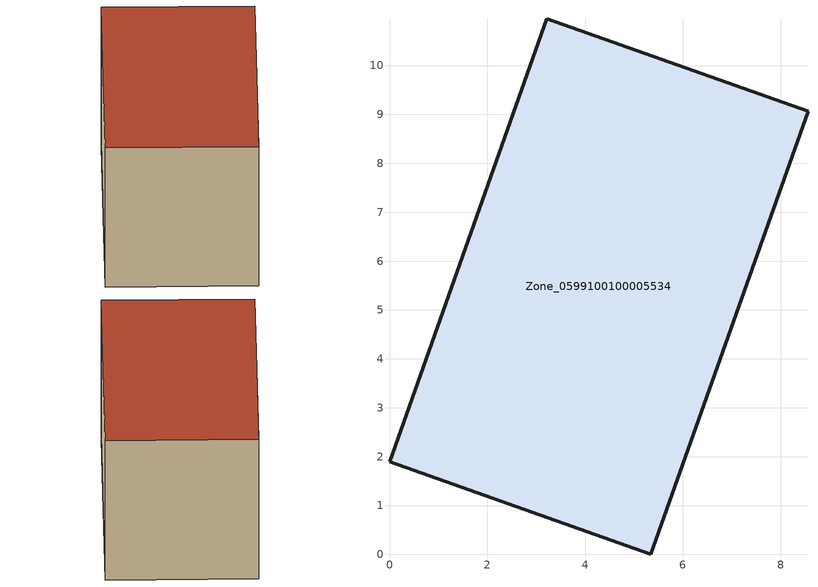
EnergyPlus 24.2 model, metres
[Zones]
Zone_0599100100005534
 floor ground (C_G): 0,1.9 3.22,10.96 8.56,9.06 5.34,0 z0.56
 wall outside (C_F): 3.22,10.96 0,1.9 5.34,0 8.56,9.06 3.22,10.96 z0.56:6.68
 roof outside (C_R): 5.34,0 8.56,9.06 3.22,10.96 0,1.9 z6.68
[BUILDING]
Pand.0599100100005534: North Axis=0; Terrain=City; Loads Convergence Tolerance Value=0.04; Temperature Convergence Tolerance Value=0.4; Solar Distribution=FullExterior; Maximum Number of Warmup Days=25; Minimum Number of Warmup Days=1
[Site:Location]
Rotterdam.The.Hague.AP_ZH_NLD Design_Conditions: Latitude=51.96; Longitude=4.45; Time Zone=1; Elevation=-4.5
[SITE:GROUNDTEMPERATURE:BUILDINGSURFACE]
18, 18, 18, 18, 18, 18, 18, 18, 18, 18, 18, 18
[MATERIAL] Thermal Absorptance=0.9; Solar Absorptance=0.7; Visible Absorptance=0.7
Name | Roughness | Thickness | Conductivity | Density | Specific Heat
G.TI.2006-2014 | MediumSmooth | 0.15 | 0.06 | 540 | 1210
F.TI.2006-2014 | Rough | 0.3 | 0.12 | 1920 | 840
R.TI.2006-2014 | MediumRough | 0.2 | 0.08 | 1500 | 1000
[CONSTRUCTION]
C_G: G.TI.2006-2014
C_F: F.TI.2006-2014
C_R: R.TI.2006-2014
[ZONE]
Zone_0599100100005534: Type=1; Multiplier=1; Ceiling Height=Autocalculate; Volume=Autocalculate; Floor Area=autocalculate; Part of Total Floor Area=Yes
[ZONEINFILTRATION:DESIGNFLOWRATE]
Infil_Zone_0599100100005534: Zone or ZoneList or Space or SpaceList=Zone_0599100100005534; Schedule=AlwaysOn; Design Flow Rate Calculation Method=Flow/Area; Flow Rate per Floor Area=0.0015; Constant Term Coefficient=1; Temperature Term Coefficient=0; Velocity Term Coefficient=0; Velocity Squared Term Coefficient=0
[HVACTEMPLATE:ZONE:IDEALLOADSAIRSYSTEM]
Zone_0599100100005534: Maximum Heating Supply Air Temperature=50; Minimum Cooling Supply Air Temperature=13; Maximum Heating Supply Air Humidity Ratio=0.0156; Minimum Cooling Supply Air Humidity Ratio=0.0077; Heating Limit=NoLimit; Cooling Limit=NoLimit; Dehumidification Control Type=ConstantSensibleHeatRatio; Cooling Sensible Heat Ratio=0.7; Dehumidification Setpoint=60; Humidification Control Type=None; Humidification Setpoint=30; Outdoor Air Method=None; Outdoor Air Flow Rate per Person=0.00944; Outdoor Air Flow Rate per Zone Floor Area=0; Outdoor Air Flow Rate per Zone=0; Demand Controlled Ventilation Type=None; Outdoor Air Economizer Type=NoEconomizer; Heat Recovery Type=None; Sensible Heat Recovery Effectiveness=0.7; Latent Heat Recovery Effectiveness=0.65
[ZONECONTROL:THERMOSTAT]
ThermostatControl_Zone_0599100100005534: Zone or ZoneList=Zone_0599100100005534; Control Type Schedule=DualSetpointControlType; Control 1=Thermostat_Zone_0599100100005534; Temperature Difference Between Cutout And Setpoint=0
[THERMOSTATSETPOINT:DUALSETPOINT]
Thermostat_Zone_0599100100005534: Heating Setpoint Temperature Schedule=HeatingSetpoint_Zone_0599100100005534; Cooling Setpoint Temperature Schedule=CoolingSetpoint_Zone_0599100100005534
[SCHEDULE:COMPACT]
HeatingSetpoint_Zone_0599100100005534: Through: 12/31, For: AllDays, Until: 24:00, 21
CoolingSetpoint_Zone_0599100100005534: Through: 12/31, For: AllDays, Until: 24:00, 24
DualSetpointControlType: Through: 12/31, For: AllDays, Until: 24:00, 4
AlwaysOn: Through: 12/31, For: AllDays, Until: 24:00, 1
